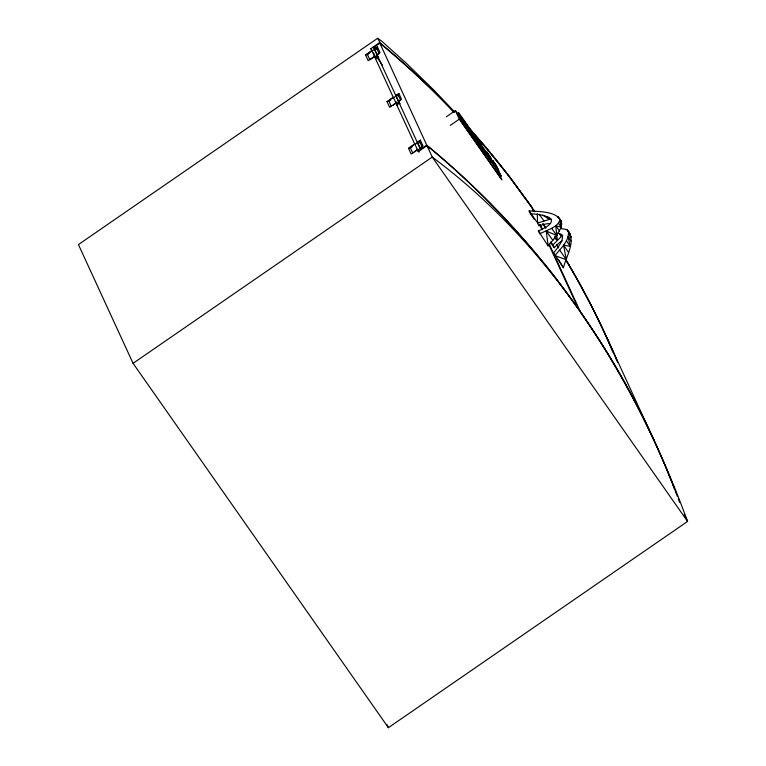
<?xml version="1.0" encoding="UTF-8"?>
<svg xmlns="http://www.w3.org/2000/svg" width="766" height="766" viewBox="0 0 766 766"><rect width="100%" height="100%" fill="white"/><g stroke="black" fill="none" stroke-linecap="round" stroke-linejoin="round"><path stroke-width="1.15" d="M556.863 233.276A75.757 15.511 -35 0 1 553.627 252.78L563.46 267.784C566.122 256.055 577.009 240.304 566.888 229.599L560.741 228.517M550.055 223.557A75.757 15.511 -35 0 0 538.919 225.893L537.608 223.03L549.375 219.44L549.605 217.4M539.628 233.774L551.692 228.383L555.771 225.74L561.306 227.196C563.709 210.832 539.877 211.789 529.095 210.88L530.417 213.743A69.457 13.845 -7.9 0 1 538.307 230.92L548.14 245.924L556.748 235.468L561.306 227.196L559.448 218.549M568.382 231.303L571.12 237.096L568.123 236.914L570.163 246.269L563.556 245.187L566.352 259.731L554.948 255.643C560.358 248.548 569.588 241.108 568.382 231.303L570.507 234.339M376.546 49.503L377.399 46.755L380.032 52.481L374.785 56.895L371.96 50.872L367.259 54.108L369.892 59.834L374.593 56.588M398.023 96.181L398.866 93.442L401.499 99.159L398.559 101.552L400.589 100.154L397.956 94.429L395.926 95.827L420.515 149.418L426.748 145.128L379.859 43.183L373.626 47.473L374.622 49.397M419.49 142.869L420.343 140.121L422.976 145.846L420.027 148.231L422.056 146.833L419.423 141.107L417.393 142.514M548.14 245.924L546.282 231.083L556.748 235.468L555.771 225.74L558.452 223.184L559.687 220.78L561.574 221.585L557.734 216.539L561.574 221.585M562.177 240.878A69.457 11.586 -62 0 0 554.239 247.753L552.928 244.89L562.799 235.076M454.41 111.75L434.226 90.445L406.239 63.195L381.736 41.163L377.609 38.3L78.429 244.565L133.064 363.333L388.391 727.7L687.571 521.435C636.192 380.874 553.655 247.38 432.244 157.068L426.978 145.626L418.246 151.639L417.365 149.715L411.131 154.004L408.498 148.288L414.732 143.989L395.888 103.027L389.655 107.326L387.022 101.6L393.255 97.311L374.421 56.349L368.187 60.648L365.554 54.922L371.788 50.623L370.859 48.612L379.591 42.59A867.418 848.469 -24.7 0 1 454.305 112.296M374.277 48.909L377.399 46.755M377.083 54.874L379.113 53.476L376.479 47.751L374.45 49.148L395.926 95.827M377.111 54.932L379.141 53.534M375.637 58.111L378.136 56.387L378.615 57.057M395.754 95.587L398.866 93.442M391.359 106.512L388.726 100.786L393.255 97.311M393.571 97.732L396.07 96.018L398.751 101.859L396.261 103.573L397.592 105.459L395.84 101.639M393.245 105.22L395.888 103.027M446.31 116.815L455.377 110.563L459.495 116.442M457.34 113.559L458.585 112.707L497.737 168.577L501.165 176.017L499.92 176.869L460.768 121.009L457.34 113.559L459.399 116.509M417.221 142.265L420.343 140.121M412.826 153.19L410.203 147.474L414.732 143.989M415.048 144.42L417.537 142.696L421.07 149.753M450.264 125.394L459.322 119.151L455.377 110.563M414.712 151.898L417.365 149.715M419.059 152.137L417.7 150.193L420.218 148.537M460.768 121.009L462.013 120.147L458.585 112.707M484.007 151.438L487.636 156.245L483.576 148.556L463.832 120.281L462.578 121.133L461.505 119.611M133.064 363.333L432.244 157.068L687.571 521.435L684.22 514.149M463.258 122.11L479.602 145.425L480.847 144.573M485.759 152.07L484.514 152.932L482.331 149.418M490.154 158.428L490.776 157.997L490.25 156.858L486.841 151.994L486.219 152.424L486.745 153.573L494.75 164.987M486.745 153.573L487.368 153.143L486.841 151.994M487.664 155.575L488.162 155.23L487.636 154.09L487.138 154.435L487.664 155.575L491.073 160.439L491.571 160.094L491.044 158.945L490.546 159.29L491.073 160.439M488.593 157.576L488.066 156.436L488.689 156.005L489.215 157.154L488.593 157.576L491.992 162.44L492.615 162.009M489.627 157.289L490.25 156.858M488.162 155.23L492.088 160.86L491.466 161.291L491.992 162.44M492.174 160.927L492.797 160.496L496.205 165.36L496.732 166.5L496.109 166.931M492.797 160.496L493.323 161.645L492.701 162.076L492.088 160.86M493.103 162.938L493.725 162.507L497.651 168.51L497.029 168.932L493.103 162.938L494.463 164.872M493.63 164.077L494.252 163.646L493.725 162.507M494.022 164.939L494.645 164.508L498.044 169.363L498.57 170.512L497.948 170.942L494.022 164.939L497.948 170.942M494.549 166.078L495.171 165.648L494.645 164.508M497.124 167.361L496.502 167.792L497.029 168.932M497.421 169.793L498.044 169.363M367.259 54.108L369.164 53.515M388.726 100.786L390.631 100.193M410.203 147.474L412.108 146.881M365.554 54.922L367.824 54.386M387.022 101.6L389.291 101.074M408.498 148.288L410.767 147.752M542.816 215.083L549.375 219.44L551.654 219.124M554.306 238.331L557.275 239.997L556.623 233.496M459.227 116.595L460.826 120.501M468.514 127.338L486.104 147.503L509.888 177.195L534.994 211.799M532.178 207.586L509.965 177.358A867.418 848.469 -24.7 0 0 470.219 129.55M460.538 118.29L461.008 118.922M555.771 225.74L559.553 231.026M558.452 223.184L561.306 227.196M551.692 228.383L556.748 235.468M483.844 153.822L482.762 152.3M547.451 216.711L549.375 219.44M546.282 231.083L552.918 240.457M559.687 220.78L561.985 224.036M539.216 214.202L543.908 220.857M463.832 120.281L460.203 115.474L462.386 120.224L466.982 127.146M566.888 229.599L569.176 232.864M529.095 210.88L536.956 222.092M550.965 242.085L552.928 244.89M530.417 213.743L534.342 219.354M550.314 242.142L554.239 247.753M487.368 153.143L490.776 157.997M493.323 161.645L496.732 166.5M492.854 161.904L494.223 163.847M495.171 165.648L498.57 170.512M487.818 155.402L490.546 159.29M488.066 156.436L490.786 160.324M462.013 120.147L501.165 176.017M538.307 230.92L540.279 233.716M558.213 259.32L563.46 267.784M459.322 119.151L501.883 179.876L499.413 174.504M381.65 45.529L377.609 38.3M373.626 47.473L374.995 49.436M370.859 48.612L372.238 50.566M376.355 56.445L382.531 65.263M371.788 50.623L372.132 51.111L374.593 49.34L377.284 55.171M374.421 56.349L376.125 58.781M398.722 101.801L400.091 103.745M429.037 148.566L426.978 145.626A867.418 848.469 -24.7 0 1 672.041 482.551M479.602 145.425L481.824 148.652M568.793 233.754L571.12 237.096M554.651 236.225L557.275 239.997M559.285 233.62L561.143 236.301M559.726 250.176L566.352 259.731M568.123 236.914L571.005 241.099M566.361 240.744L570.163 246.269M563.556 245.187L568.602 252.512M542.97 223.72L545.909 228.144M534.563 211.33L533.27 209.396L534.266 211.569M542.95 223.892L545.536 227.761M462.109 122.627L461.4 121.516M556.643 244.737L558.5 247.801M565.921 260.038C583.663 289.538 599.462 320.265 612.896 351.967M606.998 338.074L653.867 439.971M540.25 224.582L542.251 228.919M549.232 244.095L580.149 311.312L600.151 341.263A867.418 848.307 -24.7 0 1 674.329 488.536M533.567 211.311L531.575 206.973L510.233 177.932A867.418 848.441 -24.7 0 0 468.916 128.391M539.551 224.314L542.041 229.743M549.021 244.919L578.445 308.89L557.112 279.858A867.418 848.307 -24.7 0 0 426.748 145.128M497.957 172.618L499.92 176.869M399.574 103.008L397.114 104.789L395.763 101.868M373.492 53.055L374.373 54.96M417.748 149.274L418.629 151.189M373.415 53.285L374.296 55.19M417.681 149.504L418.581 151.467M393.427 97.55L396.261 103.573M414.904 144.228L417.729 150.251M386.897 724.464L388.391 727.7M537.282 213.685L537.608 223.03M565.902 259.741A867.418 848.469 -24.7 0 1 613.901 353.547M614.83 355.692A867.418 848.469 -24.7 0 1 617.578 362.165M556.758 244.727A867.418 848.469 -24.7 0 1 558.606 247.715M672.902 484.734A867.418 848.469 -24.7 0 1 675.851 492.385M678.312 498.972A867.418 848.469 -24.7 0 1 679.528 502.266M676.005 492.911A867.418 848.307 -24.7 0 1 677.24 496.205M565.567 259.31A867.418 848.441 -24.7 0 1 614.629 355.194M615.558 357.349A867.418 848.441 -24.7 0 1 616.936 360.585M379.859 43.183A867.418 848.441 -24.7 0 1 453.759 112.028M556.394 244.316A867.418 848.441 -24.7 0 1 558.261 247.294"/></g></svg>
